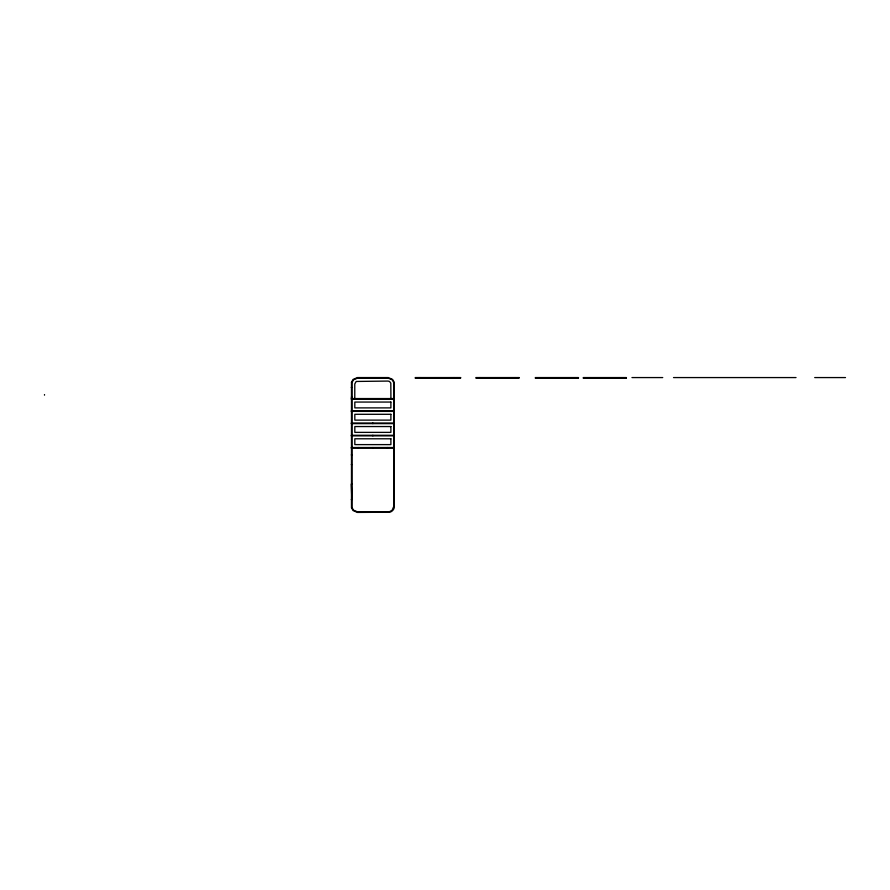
<?xml version="1.0" encoding="UTF-8"?>
<svg xmlns="http://www.w3.org/2000/svg" width="890" height="890" viewBox="0 0 890 890"><rect width="100%" height="100%" fill="white"/><g stroke="black" fill="none" stroke-linecap="round" stroke-linejoin="round"><path stroke-width="1.33" d="M631.956 377.571L662.739 377.571M673.519 377.571L796.027 377.571M814.706 377.571L845.5 377.571M351.283 387.484L351.861 387.484M393.836 387.484L394.426 387.484M351.283 397.196L351.861 397.196M393.836 397.196L394.426 397.196M351.283 398.564L394.426 398.564M351.283 399.143L394.426 399.143M351.283 410.802L394.426 410.802M351.283 411.38L394.426 411.38M351.283 423.039L394.426 423.039M351.283 423.629L394.426 423.629M351.283 435.288L394.426 435.288M351.283 435.866L394.426 435.866M351.283 447.525L394.426 447.525M351.283 448.104L394.426 448.104M351.283 454.912L351.861 454.912M393.836 454.912L394.426 454.912M351.283 464.625L351.861 464.625M393.836 464.625L394.426 464.625M351.861 484.06L351.283 484.06L351.861 499.601L351.283 499.601M393.836 484.06L394.426 484.06M393.836 499.601L394.426 499.601M625.803 377.571L625.803 378.161M619.384 377.571L619.384 378.161M590.248 377.571L590.248 378.161M583.829 377.571L583.829 378.161M577.877 377.571L577.877 378.161M574.962 377.571L574.962 378.161M538.817 377.571L538.817 378.161M535.902 377.571L535.902 378.161M518.492 377.571L518.492 378.161M518.303 377.571L518.303 378.161M517.735 377.571L517.735 378.161M516.834 377.571L516.834 378.161M515.644 377.571L515.577 378.161M515.466 377.571L515.466 378.161M515.188 377.571L515.188 378.161M514.754 377.571L514.754 378.161M514.175 377.571L514.264 378.161M513.508 377.571L513.508 378.161M512.863 377.571L512.863 378.161M512.673 377.571L512.673 378.161M510.927 377.571L510.927 378.161M499.446 377.571L499.446 378.161M497.51 377.571L497.51 378.161M495.563 377.571L495.563 378.161M484.093 377.571L484.093 378.161M482.336 377.571L482.336 378.161M482.146 377.571L482.146 378.161M481.512 377.571L481.512 378.161M480.745 377.571L480.834 378.161M480.266 377.571L480.266 378.161M479.821 377.571L479.821 378.161M479.543 377.571L479.432 378.161M479.365 377.571L479.365 378.161M478.186 377.571L478.186 378.161M477.274 377.571L477.274 378.161M476.706 377.571L476.706 378.161M476.517 377.571L476.517 378.161M460.019 377.571L460.019 378.161M459.841 377.571L459.841 378.161M459.262 377.571L459.262 378.161M458.372 377.571L458.372 378.161M457.783 377.571L457.783 378.161M457.605 377.571L457.605 378.161M457.171 377.571L457.171 378.161M457.104 377.571L457.037 378.161M456.125 377.571L456.125 378.161M455.802 377.571L455.802 378.161M454.768 377.571L454.868 378.161M454.49 377.571L454.389 378.161M454.045 377.571L454.045 378.161M453.466 377.571L453.611 378.161M452.799 377.571L452.799 378.161M452.454 377.571L452.454 378.161M452.165 377.571L452.165 378.161M451.964 377.571L451.964 378.161M451.375 377.571L451.375 378.161M450.218 377.571L450.218 378.161M440.984 377.571L440.984 378.161M438.748 377.571L438.748 378.161M437.09 377.571L437.09 378.161M434.854 377.571L434.854 378.161M425.62 377.571L425.62 378.161M424.463 377.571L424.463 378.161M423.673 377.571L423.673 378.161M423.384 377.571L423.384 378.161M422.227 377.571L422.227 378.161M421.637 377.571L421.637 378.161M421.448 377.571L421.448 378.161M420.97 377.571L420.892 378.161M420.803 377.571L420.803 378.161M419.557 377.571L419.713 378.161M419.112 377.571L419.112 378.161M418.845 377.571L418.801 378.161M418.734 377.571L418.734 378.161M418.233 377.571L418.233 378.161M418.055 377.571L418.055 378.161M417.477 377.571L417.466 378.161M416.576 377.571L416.576 378.161M415.997 377.571L415.997 378.161M415.819 377.571L415.819 378.161M390.921 399.143L390.81 383.145L389.52 381.454L388.018 381.076L356.189 381.454L354.776 383.979L354.776 399.143M387.428 447.525L387.428 448.104M386.271 377.571L386.271 378.161M386.271 511.839L386.271 512.429M382.567 511.839L382.567 512.429M377.716 511.839L377.716 512.429M374.801 377.571L374.801 378.161M374.801 511.839L374.801 512.429M372.854 377.571L372.854 378.161M372.854 410.802L372.854 411.38M372.854 423.039L372.854 423.629M372.854 435.288L372.854 435.866M372.854 447.525L372.854 448.104M372.854 511.839L372.854 512.429M370.907 377.571L370.907 378.161M370.907 511.839L370.907 512.429M367.993 511.839L367.993 512.429M363.142 511.839L363.142 512.429M359.438 377.571L359.438 378.161M359.438 511.839L359.438 512.429M358.281 447.525L358.281 448.104M44.5 394.57L44.5 395.16M351.483 382.233L351.483 507.767L353.119 510.593L357.457 512.429L389.764 512.228A6.297 6.297 0 0 0 394.226 507.767L394.226 382.233L392.59 379.407L388.251 377.571L357.457 377.571L353.119 379.407L351.483 382.233M352.051 382.377L352.051 507.623L353.53 510.181L357.491 511.839L389.609 511.661L392.178 510.181L393.836 506.221L393.658 382.377L392.178 379.819L388.207 378.161L357.491 378.161L353.53 379.819L352.051 382.377M460.608 377.571L415.23 377.571L415.23 378.161L460.608 378.161L460.608 377.571M519.07 377.571L475.939 377.571L475.939 378.161L519.07 378.161L519.07 377.571M578.456 377.571L535.324 377.571L535.324 378.161L578.456 378.161L578.456 377.571M626.382 377.571L583.25 377.571L583.25 378.161L626.382 378.161L626.382 377.571M390.888 402.058L354.821 402.058L354.821 407.887L390.888 407.887L390.888 402.058M390.888 414.295L354.821 414.295L354.821 420.125L390.888 420.125L390.888 414.295M390.888 426.544L354.821 426.544L354.821 432.373L390.888 432.373L390.888 426.544M390.888 438.781L354.821 438.781L354.821 444.611L390.888 444.611L390.888 438.781M420.136 378.161L420.136 377.571L420.036 378.161"/></g></svg>
